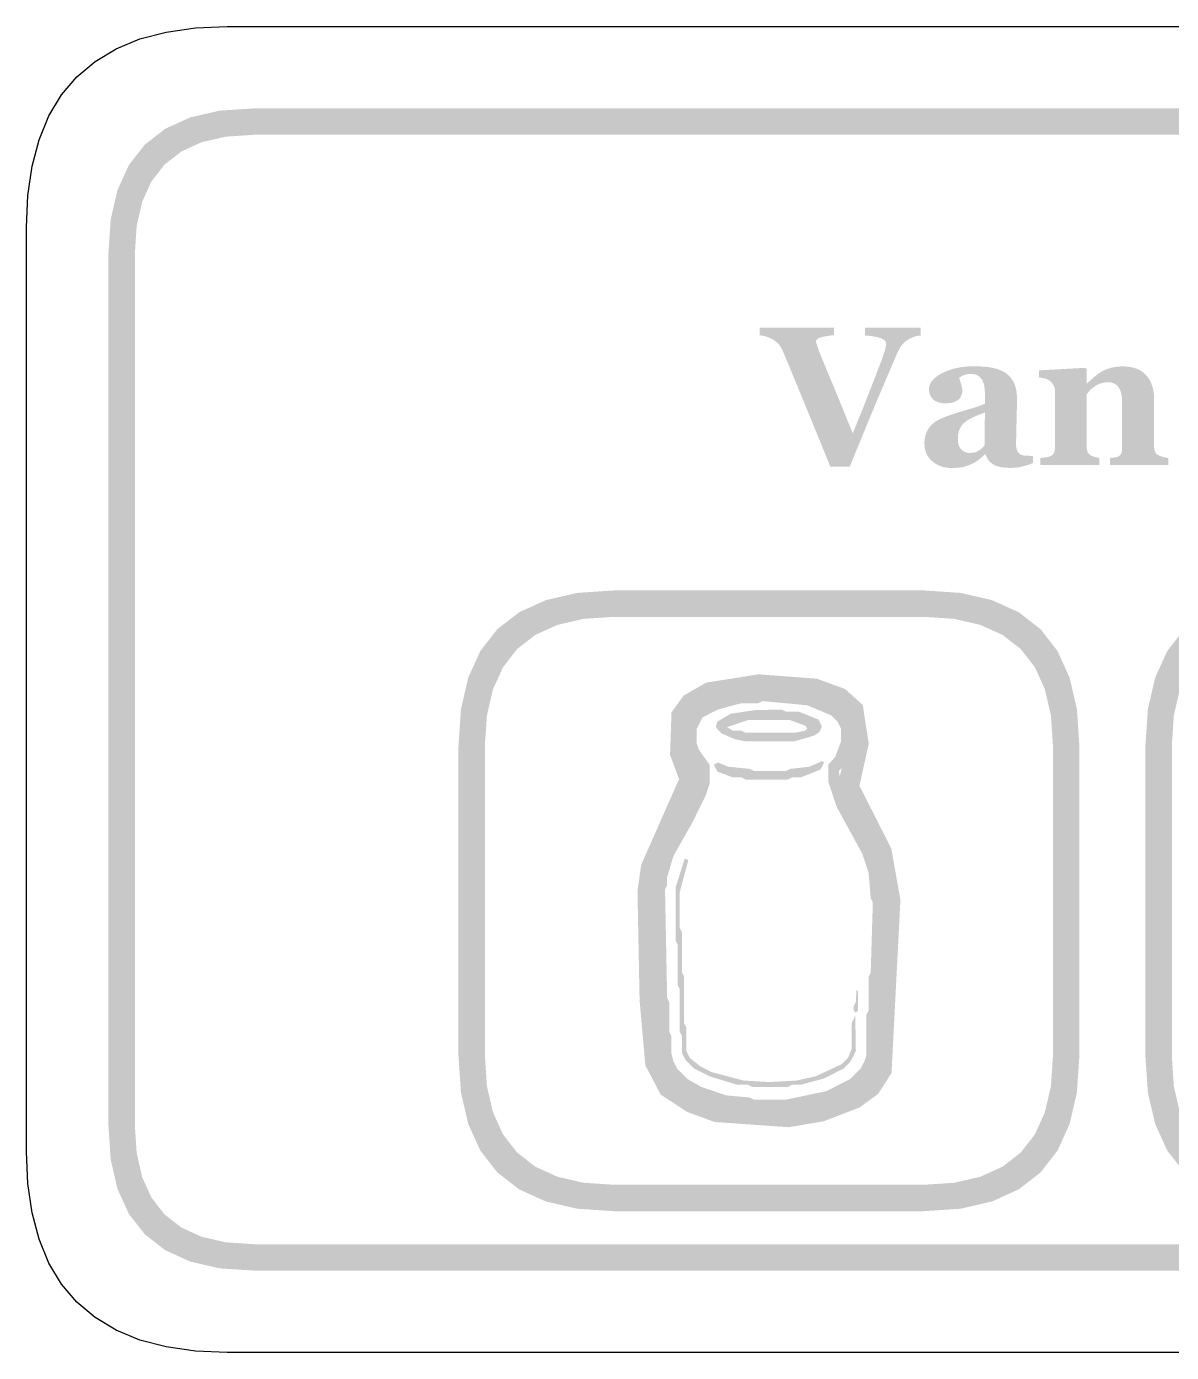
# Model space of a CAD drawing. Header units: millimetres. Extents: x 6 to 297, y 55 to 451.
# Drawn here: x 5.96 to 23.29, y 247.16 to 267.24 of the extents above; entities that cross this region are included whole.
import ezdxf

# ---------------------------------------------------------------- set-up
doc = ezdxf.new("R2010")
doc.units = ezdxf.units.MM
doc.layers.add('CUT', color=1, linetype='Continuous')
doc.layers.add('RASTER', color=7, linetype='Continuous')

msp = doc.modelspace()

# ---------------------------------------------------------------- hatches: boundary and pattern name
at = {"layer": 'RASTER'}
h = msp.add_hatch(color=7, dxfattribs=at)
h.paths.add_polyline_path([(7.2, 263.8), (7.234, 264.316), (7.337, 264.763), (7.509, 265.141), (7.75, 265.45), (8.059, 265.691), (8.438, 265.863), (8.884, 265.966), (9.4, 266), (66.6, 266), (67.116, 265.966), (67.563, 265.863), (67.941, 265.691), (68.25, 265.45), (68.491, 265.141), (68.663, 264.763), (68.766, 264.316), (68.8, 263.8), (68.8, 250.6), (68.766, 250.084), (68.663, 249.638), (68.491, 249.259), (68.25, 248.95), (67.941, 248.709), (67.563, 248.537), (67.116, 248.434), (66.6, 248.4), (9.4, 248.4), (8.884, 248.434), (8.438, 248.537), (8.059, 248.709), (7.75, 248.95), (7.509, 249.259), (7.337, 249.638), (7.234, 250.084), (7.2, 250.6)])
h.paths.add_polyline_path([(7.6, 263.8), (7.6, 250.6), (7.628, 250.178), (7.712, 249.813), (7.853, 249.503), (8.05, 249.25), (8.303, 249.053), (8.612, 248.912), (8.978, 248.828), (9.4, 248.8), (66.6, 248.8), (67.022, 248.828), (67.387, 248.912), (67.697, 249.053), (67.95, 249.25), (68.147, 249.503), (68.288, 249.813), (68.372, 250.178), (68.4, 250.6), (68.4, 263.8), (68.372, 264.222), (68.288, 264.588), (68.147, 264.897), (67.95, 265.15), (67.697, 265.347), (67.387, 265.488), (67.022, 265.572), (66.6, 265.6), (9.4, 265.6), (8.978, 265.572), (8.612, 265.488), (8.303, 265.347), (8.05, 265.15), (7.853, 264.897), (7.712, 264.588), (7.628, 264.222), (7.6, 263.8)], flags=0)
for points in [[(19.499, 262.561), (19.487, 262.56), (19.475, 262.559), (19.463, 262.557), (19.452, 262.555), (19.44, 262.552), (19.429, 262.55), (19.418, 262.547), (19.407, 262.544), (19.396, 262.54), (19.385, 262.536), (19.373, 262.532), (19.362, 262.527), (19.351, 262.522), (19.339, 262.516), (19.328, 262.51), (19.316, 262.503), (19.301, 262.494), (19.286, 262.484), (19.273, 262.475), (19.26, 262.465), (19.248, 262.455), (19.238, 262.445), (19.228, 262.435), (19.219, 262.424), (19.21, 262.414), (19.201, 262.402), (19.193, 262.389), (19.184, 262.375), (19.176, 262.36), (19.167, 262.344), (19.159, 262.327), (19.15, 262.309), (19.138, 262.283), (19.125, 262.253), (19.111, 262.221), (19.096, 262.185), (19.079, 262.147), (19.062, 262.106), (19.043, 262.061), (19.023, 262.014), (19.002, 261.965), (18.98, 261.914), (18.958, 261.861), (18.935, 261.807), (18.911, 261.751), (18.887, 261.693), (18.861, 261.634), (18.835, 261.573), (18.812, 261.516), (18.788, 261.459), (18.763, 261.4), (18.738, 261.339), (18.712, 261.278), (18.686, 261.215), (18.66, 261.15), (18.633, 261.085), (18.605, 261.019), (18.579, 260.954), (18.552, 260.889), (18.526, 260.825), (18.5, 260.762), (18.474, 260.7), (18.449, 260.638), (18.424, 260.577), (18.129, 260.577), (18.078, 260.702), (18.026, 260.829), (17.975, 260.956), (17.922, 261.083), (17.87, 261.211), (17.818, 261.339), (17.765, 261.468), (17.712, 261.598), (17.661, 261.722), (17.614, 261.837), (17.57, 261.942), (17.531, 262.037), (17.496, 262.122), (17.464, 262.197), (17.437, 262.263), (17.413, 262.318), (17.405, 262.336), (17.396, 262.353), (17.388, 262.368), (17.38, 262.383), (17.372, 262.396), (17.364, 262.408), (17.356, 262.419), (17.348, 262.429), (17.339, 262.438), (17.33, 262.448), (17.319, 262.457), (17.307, 262.467), (17.294, 262.476), (17.28, 262.486), (17.264, 262.496), (17.248, 262.506), (17.235, 262.512), (17.223, 262.519), (17.212, 262.524), (17.201, 262.529), (17.19, 262.534), (17.179, 262.538), (17.169, 262.542), (17.16, 262.545), (17.15, 262.547), (17.139, 262.55), (17.128, 262.553), (17.115, 262.555), (17.102, 262.557), (17.089, 262.56), (17.074, 262.562), (17.059, 262.564), (17.059, 262.679), (18.185, 262.679), (18.185, 262.567), (18.147, 262.562), (18.112, 262.558), (18.081, 262.553), (18.052, 262.548), (18.027, 262.543), (18.005, 262.537), (17.986, 262.532), (17.97, 262.527), (17.957, 262.522), (17.946, 262.516), (17.936, 262.51), (17.928, 262.503), (17.922, 262.496), (17.918, 262.489), (17.915, 262.481), (17.914, 262.474), (17.914, 262.469), (17.914, 262.465), (17.915, 262.461), (17.915, 262.457), (17.916, 262.453), (17.917, 262.448), (17.918, 262.444), (17.919, 262.439), (17.921, 262.434), (17.922, 262.429), (17.924, 262.424), (17.926, 262.418), (17.928, 262.411), (17.93, 262.405), (17.932, 262.398), (17.935, 262.39), (17.947, 262.355), (17.963, 262.315), (17.98, 262.27), (18, 262.22), (18.023, 262.165), (18.048, 262.105), (18.075, 262.039), (18.104, 261.969), (18.137, 261.891), (18.173, 261.804), (18.213, 261.707), (18.257, 261.6), (18.305, 261.484), (18.356, 261.358), (18.411, 261.223), (18.469, 261.078), (18.505, 261.167), (18.54, 261.253), (18.573, 261.335), (18.605, 261.414), (18.635, 261.489), (18.663, 261.561), (18.69, 261.629), (18.715, 261.694), (18.74, 261.756), (18.763, 261.817), (18.786, 261.875), (18.808, 261.932), (18.829, 261.986), (18.849, 262.039), (18.869, 262.09), (18.888, 262.14), (18.897, 262.163), (18.906, 262.186), (18.914, 262.208), (18.922, 262.23), (18.929, 262.252), (18.936, 262.273), (18.943, 262.294), (18.949, 262.315), (18.955, 262.334), (18.96, 262.353), (18.964, 262.37), (18.967, 262.386), (18.97, 262.4), (18.972, 262.414), (18.973, 262.426), (18.973, 262.437), (18.972, 262.448), (18.969, 262.459), (18.964, 262.47), (18.956, 262.48), (18.947, 262.489), (18.935, 262.499), (18.922, 262.507), (18.906, 262.515), (18.887, 262.523), (18.865, 262.53), (18.839, 262.537), (18.81, 262.543), (18.777, 262.548), (18.74, 262.553), (18.7, 262.558), (18.657, 262.561), (18.657, 262.679), (19.499, 262.679)], [(23.245, 260.6), (22.363, 260.6), (22.363, 260.707), (22.37, 260.708), (22.377, 260.708), (22.385, 260.709), (22.394, 260.71), (22.402, 260.711), (22.411, 260.712), (22.42, 260.713), (22.43, 260.714), (22.44, 260.715), (22.449, 260.717), (22.457, 260.718), (22.465, 260.72), (22.472, 260.722), (22.479, 260.724), (22.485, 260.726), (22.49, 260.729), (22.498, 260.733), (22.505, 260.738), (22.511, 260.743), (22.517, 260.749), (22.522, 260.755), (22.526, 260.761), (22.531, 260.768), (22.534, 260.776), (22.537, 260.784), (22.54, 260.793), (22.542, 260.803), (22.544, 260.814), (22.546, 260.826), (22.547, 260.838), (22.547, 260.852), (22.547, 260.867), (22.547, 261.552), (22.547, 261.588), (22.544, 261.622), (22.54, 261.654), (22.534, 261.683), (22.526, 261.71), (22.516, 261.735), (22.505, 261.757), (22.492, 261.777), (22.478, 261.795), (22.462, 261.81), (22.444, 261.823), (22.424, 261.834), (22.403, 261.842), (22.381, 261.848), (22.356, 261.851), (22.331, 261.852), (22.316, 261.852), (22.302, 261.851), (22.288, 261.85), (22.274, 261.848), (22.26, 261.846), (22.247, 261.843), (22.234, 261.839), (22.221, 261.835), (22.209, 261.83), (22.196, 261.825), (22.184, 261.819), (22.171, 261.813), (22.159, 261.807), (22.147, 261.799), (22.135, 261.792), (22.123, 261.784), (22.112, 261.776), (22.102, 261.769), (22.093, 261.761), (22.084, 261.754), (22.076, 261.746), (22.068, 261.739), (22.061, 261.731), (22.054, 261.724), (22.048, 261.716), (22.042, 261.709), (22.036, 261.701), (22.031, 261.695), (22.026, 261.688), (22.021, 261.682), (22.016, 261.675), (22.011, 261.669), (22.011, 260.883), (22.011, 260.87), (22.012, 260.858), (22.013, 260.847), (22.015, 260.836), (22.017, 260.825), (22.019, 260.815), (22.022, 260.806), (22.026, 260.797), (22.03, 260.789), (22.034, 260.781), (22.04, 260.774), (22.045, 260.767), (22.052, 260.761), (22.059, 260.755), (22.066, 260.75), (22.074, 260.745), (22.08, 260.742), (22.087, 260.739), (22.093, 260.736), (22.101, 260.733), (22.108, 260.73), (22.116, 260.727), (22.124, 260.724), (22.133, 260.722), (22.142, 260.719), (22.15, 260.717), (22.159, 260.715), (22.168, 260.713), (22.176, 260.711), (22.185, 260.709), (22.193, 260.708), (22.202, 260.707), (22.202, 260.6), (21.311, 260.6), (21.311, 260.707), (21.32, 260.708), (21.329, 260.709), (21.339, 260.709), (21.348, 260.71), (21.357, 260.711), (21.366, 260.713), (21.376, 260.714), (21.385, 260.715), (21.394, 260.716), (21.403, 260.718), (21.411, 260.719), (21.42, 260.721), (21.427, 260.723), (21.435, 260.725), (21.442, 260.727), (21.449, 260.729), (21.46, 260.733), (21.47, 260.738), (21.48, 260.743), (21.488, 260.749), (21.496, 260.756), (21.503, 260.763), (21.508, 260.771), (21.513, 260.779), (21.517, 260.787), (21.521, 260.797), (21.524, 260.807), (21.526, 260.818), (21.528, 260.829), (21.53, 260.841), (21.53, 260.853), (21.531, 260.867), (21.531, 261.719), (21.53, 261.73), (21.529, 261.742), (21.527, 261.753), (21.525, 261.764), (21.522, 261.775), (21.518, 261.786), (21.513, 261.797), (21.507, 261.808), (21.501, 261.819), (21.495, 261.829), (21.488, 261.839), (21.48, 261.848), (21.472, 261.857), (21.464, 261.865), (21.455, 261.873), (21.446, 261.88), (21.439, 261.885), (21.432, 261.889), (21.424, 261.893), (21.416, 261.896), (21.407, 261.9), (21.398, 261.903), (21.389, 261.907), (21.379, 261.91), (21.369, 261.912), (21.359, 261.915), (21.348, 261.917), (21.337, 261.919), (21.326, 261.921), (21.314, 261.923), (21.302, 261.924), (21.291, 261.926), (21.291, 262.033), (21.989, 262.071), (22.011, 262.049), (22.011, 261.836), (22.017, 261.836), (22.028, 261.846), (22.039, 261.856), (22.05, 261.866), (22.063, 261.877), (22.075, 261.888), (22.089, 261.899), (22.102, 261.912), (22.117, 261.924), (22.131, 261.937), (22.145, 261.949), (22.159, 261.96), (22.173, 261.971), (22.187, 261.981), (22.2, 261.99), (22.213, 261.999), (22.225, 262.008), (22.239, 262.016), (22.254, 262.025), (22.27, 262.033), (22.288, 262.04), (22.306, 262.048), (22.325, 262.055), (22.346, 262.061), (22.367, 262.068), (22.389, 262.074), (22.412, 262.079), (22.435, 262.083), (22.458, 262.086), (22.482, 262.089), (22.506, 262.091), (22.53, 262.092), (22.555, 262.093), (22.613, 262.091), (22.667, 262.084), (22.717, 262.074), (22.764, 262.059), (22.807, 262.04), (22.846, 262.016), (22.881, 261.989), (22.913, 261.957), (22.941, 261.922), (22.965, 261.884), (22.986, 261.843), (23.002, 261.8), (23.015, 261.753), (23.025, 261.704), (23.03, 261.652), (23.032, 261.598), (23.032, 260.88), (23.032, 260.867), (23.033, 260.854), (23.034, 260.842), (23.036, 260.831), (23.039, 260.821), (23.041, 260.811), (23.045, 260.802), (23.048, 260.793), (23.053, 260.786), (23.058, 260.778), (23.064, 260.771), (23.071, 260.764), (23.079, 260.758), (23.088, 260.752), (23.098, 260.747), (23.108, 260.742), (23.114, 260.74), (23.121, 260.737), (23.128, 260.734), (23.135, 260.732), (23.142, 260.729), (23.15, 260.727), (23.158, 260.724), (23.166, 260.722), (23.175, 260.719), (23.184, 260.717), (23.193, 260.715), (23.203, 260.713), (23.213, 260.711), (23.223, 260.709), (23.234, 260.708), (23.245, 260.707)]]:
    msp.add_hatch(color=7, dxfattribs=at).paths.add_polyline_path(points)
h = msp.add_hatch(color=7, dxfattribs=at)
h.paths.add_polyline_path([(21.198, 260.631), (21.182, 260.624), (21.165, 260.617), (21.147, 260.611), (21.128, 260.604), (21.109, 260.598), (21.088, 260.591), (21.068, 260.585), (21.046, 260.579), (21.024, 260.574), (21.001, 260.569), (20.979, 260.565), (20.955, 260.562), (20.932, 260.559), (20.908, 260.558), (20.884, 260.556), (20.86, 260.556), (20.816, 260.557), (20.776, 260.559), (20.738, 260.564), (20.703, 260.569), (20.672, 260.577), (20.643, 260.586), (20.617, 260.597), (20.595, 260.61), (20.574, 260.624), (20.556, 260.639), (20.539, 260.656), (20.523, 260.675), (20.51, 260.694), (20.498, 260.716), (20.488, 260.738), (20.479, 260.763), (20.47, 260.763), (20.458, 260.75), (20.446, 260.739), (20.433, 260.727), (20.421, 260.716), (20.409, 260.706), (20.398, 260.696), (20.386, 260.687), (20.374, 260.678), (20.363, 260.669), (20.351, 260.661), (20.339, 260.653), (20.326, 260.645), (20.314, 260.638), (20.301, 260.631), (20.288, 260.624), (20.275, 260.618), (20.258, 260.61), (20.241, 260.603), (20.224, 260.596), (20.208, 260.59), (20.191, 260.584), (20.175, 260.579), (20.159, 260.574), (20.143, 260.57), (20.126, 260.566), (20.108, 260.563), (20.088, 260.561), (20.066, 260.558), (20.043, 260.557), (20.019, 260.556), (19.993, 260.555), (19.965, 260.555), (19.923, 260.556), (19.883, 260.561), (19.844, 260.569), (19.807, 260.58), (19.772, 260.594), (19.738, 260.611), (19.706, 260.631), (19.675, 260.655), (19.647, 260.681), (19.622, 260.709), (19.602, 260.739), (19.585, 260.772), (19.572, 260.806), (19.562, 260.842), (19.557, 260.88), (19.555, 260.921), (19.555, 260.944), (19.556, 260.967), (19.558, 260.988), (19.561, 261.009), (19.565, 261.029), (19.57, 261.048), (19.575, 261.066), (19.581, 261.083), (19.588, 261.099), (19.596, 261.115), (19.604, 261.13), (19.613, 261.145), (19.623, 261.16), (19.633, 261.174), (19.644, 261.188), (19.656, 261.201), (19.667, 261.212), (19.679, 261.223), (19.691, 261.233), (19.703, 261.243), (19.716, 261.253), (19.73, 261.262), (19.743, 261.27), (19.758, 261.278), (19.772, 261.286), (19.787, 261.293), (19.803, 261.301), (19.818, 261.308), (19.834, 261.315), (19.851, 261.322), (19.867, 261.329), (19.884, 261.335), (19.918, 261.347), (19.953, 261.36), (19.991, 261.372), (20.029, 261.385), (20.07, 261.397), (20.112, 261.41), (20.155, 261.423), (20.201, 261.436), (20.245, 261.449), (20.287, 261.461), (20.325, 261.473), (20.36, 261.485), (20.392, 261.496), (20.422, 261.508), (20.447, 261.518), (20.47, 261.529), (20.47, 261.669), (20.47, 261.679), (20.47, 261.689), (20.469, 261.7), (20.469, 261.712), (20.468, 261.724), (20.467, 261.737), (20.466, 261.751), (20.464, 261.766), (20.463, 261.781), (20.461, 261.795), (20.458, 261.808), (20.455, 261.821), (20.452, 261.834), (20.448, 261.845), (20.444, 261.857), (20.439, 261.867), (20.434, 261.879), (20.428, 261.89), (20.421, 261.9), (20.413, 261.91), (20.405, 261.92), (20.396, 261.929), (20.386, 261.938), (20.375, 261.946), (20.364, 261.954), (20.351, 261.96), (20.338, 261.966), (20.324, 261.97), (20.309, 261.974), (20.293, 261.976), (20.277, 261.978), (20.259, 261.978), (20.243, 261.978), (20.228, 261.977), (20.214, 261.976), (20.2, 261.974), (20.187, 261.971), (20.175, 261.968), (20.163, 261.964), (20.152, 261.96), (20.141, 261.956), (20.131, 261.951), (20.122, 261.946), (20.113, 261.942), (20.104, 261.937), (20.096, 261.932), (20.089, 261.928), (20.082, 261.923), (20.083, 261.915), (20.085, 261.906), (20.088, 261.896), (20.09, 261.886), (20.094, 261.874), (20.098, 261.862), (20.102, 261.848), (20.107, 261.833), (20.112, 261.818), (20.116, 261.804), (20.119, 261.789), (20.122, 261.774), (20.125, 261.76), (20.126, 261.746), (20.127, 261.732), (20.127, 261.718), (20.127, 261.711), (20.127, 261.704), (20.126, 261.697), (20.124, 261.69), (20.122, 261.682), (20.12, 261.673), (20.117, 261.665), (20.114, 261.655), (20.111, 261.646), (20.107, 261.638), (20.103, 261.63), (20.098, 261.622), (20.093, 261.615), (20.088, 261.608), (20.082, 261.602), (20.076, 261.596), (20.068, 261.589), (20.059, 261.582), (20.05, 261.576), (20.04, 261.57), (20.031, 261.565), (20.021, 261.56), (20.011, 261.555), (20.001, 261.551), (19.99, 261.547), (19.977, 261.544), (19.963, 261.541), (19.948, 261.539), (19.931, 261.537), (19.913, 261.536), (19.893, 261.535), (19.873, 261.535), (19.843, 261.535), (19.815, 261.538), (19.789, 261.543), (19.765, 261.549), (19.742, 261.558), (19.722, 261.568), (19.703, 261.58), (19.687, 261.594), (19.672, 261.609), (19.659, 261.626), (19.648, 261.643), (19.639, 261.662), (19.632, 261.682), (19.627, 261.703), (19.625, 261.725), (19.624, 261.748), (19.625, 261.769), (19.628, 261.788), (19.633, 261.808), (19.64, 261.826), (19.649, 261.844), (19.66, 261.862), (19.673, 261.879), (19.689, 261.896), (19.705, 261.912), (19.723, 261.927), (19.742, 261.941), (19.761, 261.955), (19.781, 261.968), (19.803, 261.981), (19.825, 261.992), (19.848, 262.003), (19.871, 262.014), (19.896, 262.024), (19.921, 262.033), (19.947, 262.042), (19.974, 262.051), (20.002, 262.058), (20.03, 262.065), (20.06, 262.071), (20.09, 262.077), (20.119, 262.082), (20.148, 262.086), (20.176, 262.09), (20.203, 262.092), (20.23, 262.094), (20.257, 262.095), (20.283, 262.096), (20.318, 262.095), (20.352, 262.095), (20.386, 262.093), (20.419, 262.091), (20.451, 262.089), (20.483, 262.086), (20.513, 262.083), (20.543, 262.079), (20.573, 262.074), (20.601, 262.068), (20.629, 262.061), (20.656, 262.053), (20.683, 262.044), (20.708, 262.033), (20.733, 262.022), (20.757, 262.009), (20.779, 261.996), (20.8, 261.981), (20.82, 261.964), (20.839, 261.946), (20.856, 261.927), (20.873, 261.906), (20.888, 261.884), (20.902, 261.86), (20.914, 261.835), (20.925, 261.808), (20.934, 261.779), (20.942, 261.748), (20.948, 261.716), (20.952, 261.681), (20.954, 261.645), (20.955, 261.606), (20.955, 261.564), (20.955, 261.52), (20.954, 261.474), (20.953, 261.425), (20.953, 261.375), (20.951, 261.323), (20.95, 261.27), (20.948, 261.214), (20.947, 261.159), (20.946, 261.11), (20.944, 261.065), (20.944, 261.026), (20.943, 260.991), (20.942, 260.961), (20.942, 260.935), (20.942, 260.915), (20.942, 260.899), (20.943, 260.884), (20.945, 260.869), (20.947, 260.856), (20.95, 260.843), (20.953, 260.832), (20.957, 260.821), (20.962, 260.811), (20.967, 260.802), (20.973, 260.793), (20.979, 260.785), (20.987, 260.778), (20.995, 260.771), (21.003, 260.765), (21.013, 260.759), (21.022, 260.754), (21.029, 260.751), (21.037, 260.749), (21.045, 260.746), (21.055, 260.744), (21.065, 260.743), (21.076, 260.742), (21.088, 260.741), (21.101, 260.74), (21.114, 260.739), (21.127, 260.739), (21.14, 260.739), (21.152, 260.738), (21.164, 260.738), (21.176, 260.738), (21.187, 260.738), (21.198, 260.738)])
h.paths.add_polyline_path([(20.47, 261.394), (20.45, 261.387), (20.429, 261.38), (20.409, 261.372), (20.389, 261.364), (20.368, 261.356), (20.348, 261.348), (20.328, 261.339), (20.308, 261.33), (20.288, 261.321), (20.269, 261.312), (20.251, 261.303), (20.234, 261.293), (20.218, 261.284), (20.203, 261.274), (20.189, 261.265), (20.176, 261.255), (20.163, 261.244), (20.15, 261.233), (20.138, 261.221), (20.127, 261.208), (20.117, 261.195), (20.108, 261.18), (20.099, 261.166), (20.091, 261.15), (20.084, 261.134), (20.077, 261.117), (20.072, 261.099), (20.068, 261.081), (20.064, 261.062), (20.062, 261.042), (20.061, 261.021), (20.06, 261), (20.061, 260.972), (20.063, 260.947), (20.067, 260.923), (20.073, 260.901), (20.08, 260.882), (20.089, 260.864), (20.1, 260.848), (20.112, 260.834), (20.125, 260.822), (20.14, 260.812), (20.154, 260.803), (20.17, 260.796), (20.187, 260.79), (20.204, 260.786), (20.222, 260.784), (20.24, 260.783), (20.26, 260.784), (20.279, 260.785), (20.297, 260.788), (20.314, 260.791), (20.33, 260.796), (20.345, 260.802), (20.359, 260.808), (20.373, 260.816), (20.386, 260.825), (20.398, 260.834), (20.41, 260.843), (20.422, 260.853), (20.433, 260.863), (20.444, 260.874), (20.454, 260.886), (20.464, 260.897)], flags=0)
h = msp.add_hatch(color=7, dxfattribs=at)
h.paths.add_polyline_path([(12.5, 256.35), (12.537, 256.901), (12.647, 257.378), (12.83, 257.782), (13.087, 258.112), (13.418, 258.37), (13.822, 258.553), (14.299, 258.663), (14.85, 258.7), (19.55, 258.7), (20.101, 258.663), (20.578, 258.553), (20.982, 258.37), (21.313, 258.113), (21.57, 257.782), (21.753, 257.378), (21.863, 256.901), (21.9, 256.35), (21.9, 251.65), (21.863, 251.099), (21.753, 250.622), (21.57, 250.218), (21.313, 249.887), (20.982, 249.63), (20.578, 249.447), (20.101, 249.337), (19.55, 249.3), (14.85, 249.3), (14.299, 249.337), (13.822, 249.447), (13.418, 249.63), (13.087, 249.888), (12.83, 250.218), (12.647, 250.622), (12.537, 251.099), (12.5, 251.65)])
h.paths.add_polyline_path([(12.9, 256.35), (12.9, 251.65), (12.93, 251.193), (13.022, 250.797), (13.174, 250.462), (13.388, 250.188), (13.662, 249.974), (13.997, 249.822), (14.393, 249.73), (14.85, 249.7), (19.55, 249.7), (20.007, 249.73), (20.403, 249.822), (20.738, 249.974), (21.013, 250.188), (21.226, 250.462), (21.378, 250.797), (21.47, 251.193), (21.5, 251.65), (21.5, 256.35), (21.47, 256.807), (21.378, 257.203), (21.226, 257.538), (21.013, 257.812), (20.738, 258.026), (20.403, 258.178), (20.007, 258.27), (19.55, 258.3), (14.85, 258.3), (14.393, 258.27), (13.997, 258.178), (13.662, 258.026), (13.388, 257.813), (13.174, 257.538), (13.022, 257.203), (12.93, 256.807), (12.9, 256.35)], flags=0)
h = msp.add_hatch(color=7, dxfattribs=at)
h.paths.add_polyline_path([(22.9, 256.35), (22.937, 256.901), (23.047, 257.378), (23.23, 257.782), (23.488, 258.112), (23.818, 258.37), (24.222, 258.553), (24.699, 258.663), (25.25, 258.7), (29.95, 258.7), (30.501, 258.663), (30.978, 258.553), (31.382, 258.37), (31.713, 258.113), (31.97, 257.782), (32.153, 257.378), (32.263, 256.901), (32.3, 256.35), (32.3, 251.65), (32.263, 251.099), (32.153, 250.622), (31.97, 250.218), (31.713, 249.887), (31.382, 249.63), (30.978, 249.447), (30.501, 249.337), (29.95, 249.3), (25.25, 249.3), (24.699, 249.337), (24.222, 249.447), (23.818, 249.63), (23.488, 249.888), (23.23, 250.218), (23.047, 250.622), (22.937, 251.099), (22.9, 251.65)])
h.paths.add_polyline_path([(23.3, 256.35), (23.3, 251.65), (23.33, 251.193), (23.422, 250.797), (23.574, 250.462), (23.788, 250.188), (24.062, 249.974), (24.397, 249.822), (24.793, 249.73), (25.25, 249.7), (29.95, 249.7), (30.407, 249.73), (30.803, 249.822), (31.138, 249.974), (31.413, 250.188), (31.626, 250.462), (31.778, 250.797), (31.87, 251.193), (31.9, 251.65), (31.9, 256.35), (31.87, 256.807), (31.778, 257.203), (31.626, 257.538), (31.413, 257.812), (31.138, 258.026), (30.803, 258.178), (30.407, 258.27), (29.95, 258.3), (25.25, 258.3), (24.793, 258.27), (24.397, 258.178), (24.062, 258.026), (23.788, 257.813), (23.574, 257.538), (23.422, 257.203), (23.33, 256.807), (23.3, 256.35)], flags=0)
h = msp.add_hatch(color=7, dxfattribs=at)
h.paths.add_polyline_path([(17.046, 257.43), (17.928, 257.363), (18.354, 257.207), (18.621, 256.965), (18.711, 256.378), (18.57, 255.743), (19.052, 254.794), (19.191, 254.017), (19.056, 251.391), (18.853, 251.076), (18.571, 250.87), (18.026, 250.66), (17.497, 250.571), (16.376, 250.651), (15.962, 250.803), (15.562, 251.064), (15.329, 251.508), (15.242, 252.489), (15.21, 254.145), (15.266, 254.546), (15.839, 255.843), (15.703, 256.209), (15.725, 256.855), (15.909, 257.109), (16.25, 257.304)])
h.paths.add_polyline_path([(17.059, 257.108), (16.358, 256.997), (16.128, 256.865), (16.042, 256.746), (16.025, 256.262), (16.185, 255.832), (15.576, 254.457), (15.53, 254.126), (15.562, 252.507), (15.642, 251.6), (15.807, 251.286), (16.107, 251.091), (16.444, 250.967), (17.481, 250.893), (17.941, 250.971), (18.417, 251.153), (18.616, 251.3), (18.741, 251.492), (18.869, 253.997), (18.745, 254.691), (18.232, 255.701), (18.386, 256.389), (18.322, 256.804), (18.185, 256.928), (17.859, 257.047), (17.059, 257.108)], flags=0)
h = msp.add_hatch(color=7, dxfattribs=at)
h.paths.add_polyline_path([(16.856, 257.176), (17.521, 257.186), (17.585, 257.154), (17.714, 257.154), (18.067, 257.058), (18.301, 256.939), (18.366, 256.874), (18.452, 256.704), (18.484, 256.48), (18.452, 256.415), (18.452, 256.255), (18.366, 256.085), (18.26, 255.966), (18.292, 255.709), (18.475, 255.314), (18.838, 254.649), (18.934, 254.2), (18.934, 253.172), (18.902, 253.108), (18.902, 252.434), (18.87, 252.37), (18.87, 251.695), (18.838, 251.535), (18.751, 251.365), (18.526, 251.14), (18.067, 250.925), (17.65, 250.828), (17.425, 250.828), (17.361, 250.796), (17.039, 250.796), (16.975, 250.828), (16.558, 250.86), (16.237, 250.957), (15.874, 251.14), (15.681, 251.332), (15.595, 251.503), (15.53, 251.759), (15.498, 252.723), (15.466, 252.787), (15.466, 254.296), (15.595, 254.746), (16.076, 255.645), (16.14, 255.869), (16.131, 255.988), (16.034, 256.085), (15.948, 256.255), (15.916, 256.608), (16.034, 256.874), (16.163, 256.971), (16.526, 257.122)])
h.paths.add_polyline_path([(17.104, 257.025), (17.039, 256.993), (16.783, 256.993), (16.429, 256.897), (16.195, 256.778), (16.108, 256.608), (16.108, 256.383), (16.14, 256.287), (16.301, 256.062), (16.301, 255.773), (16.237, 255.58), (16.034, 255.173), (15.755, 254.681), (15.659, 254.36), (15.659, 254.232), (15.627, 254.168), (15.659, 252.53), (15.691, 252.466), (15.691, 252.016), (15.723, 251.952), (15.723, 251.695), (15.755, 251.567), (15.81, 251.461), (15.97, 251.3), (16.173, 251.182), (16.558, 251.053), (16.911, 251.021), (16.975, 250.989), (17.457, 250.989), (18.067, 251.117), (18.43, 251.3), (18.59, 251.461), (18.645, 251.567), (18.677, 251.663), (18.677, 252.273), (18.709, 252.337), (18.709, 252.851), (18.741, 252.915), (18.773, 253.975), (18.741, 254.039), (18.709, 254.425), (18.613, 254.714), (18.227, 255.42), (18.099, 255.805), (18.099, 256.062), (18.205, 256.181), (18.292, 256.415), (18.292, 256.608), (18.237, 256.714), (18.141, 256.81), (17.778, 256.961)], flags=0)
h.paths.add_polyline_path([(16.985, 256.887), (17.393, 256.897), (17.457, 256.865), (17.65, 256.865), (17.948, 256.746), (18.003, 256.64), (17.961, 256.553), (17.884, 256.502), (17.585, 256.415), (16.847, 256.415), (16.686, 256.447), (16.484, 256.534), (16.42, 256.598), (16.397, 256.64), (16.42, 256.714), (16.622, 256.833)], flags=0)
h.paths.add_polyline_path([(16.879, 256.736), (16.567, 256.63), (16.654, 256.576), (16.783, 256.576), (16.847, 256.544), (17.585, 256.544), (17.746, 256.576), (17.778, 256.608), (17.755, 256.65), (17.521, 256.736)], flags=0)
h.paths.add_polyline_path([(18.012, 256.117), (18.035, 256.094), (17.98, 255.988), (17.682, 255.869), (17.553, 255.869), (17.489, 255.837), (16.847, 255.837), (16.783, 255.869), (16.654, 255.869), (16.42, 255.956), (16.365, 256.062), (16.429, 256.094), (16.59, 256.03), (16.911, 255.998), (16.975, 255.966), (17.457, 255.966), (17.521, 255.998), (17.81, 256.03)], flags=0)
h.paths.add_polyline_path([(15.925, 254.64), (15.98, 254.617), (15.851, 254.136), (15.851, 253.59), (15.884, 253.525), (15.884, 252.915), (15.916, 252.851), (15.916, 252.145), (15.948, 252.081), (15.948, 251.727), (16.002, 251.621), (16.163, 251.493), (16.333, 251.406), (16.815, 251.278), (17.21, 251.255), (17.617, 251.278), (17.906, 251.342), (18.301, 251.525), (18.398, 251.621), (18.452, 251.759), (18.452, 252.145), (18.507, 252.264), (18.516, 251.727), (18.43, 251.557), (18.333, 251.461), (18.035, 251.31), (17.682, 251.214), (17.553, 251.214), (17.489, 251.182), (16.943, 251.182), (16.879, 251.214), (16.718, 251.214), (16.301, 251.342), (16.067, 251.461), (15.938, 251.589), (15.884, 251.695), (15.884, 251.952), (15.851, 252.016), (15.851, 252.659), (15.819, 252.723), (15.819, 253.333), (15.787, 253.397), (15.787, 254.2)], flags=0)
h.paths.add_polyline_path([(18.526, 252.649), (18.549, 252.626), (18.549, 252.337), (18.516, 252.305), (18.484, 252.337), (18.484, 252.402), (18.516, 252.466)], flags=0)

# ---------------------------------------------------------------- linework, layer by layer
at = {"layer": 'CUT'}
msp.add_lwpolyline([(67.001, 247.16), (8.999, 247.16), (8.517, 247.181), (8.075, 247.244), (7.675, 247.349), (7.315, 247.497), (6.997, 247.688), (6.722, 247.922), (6.488, 248.197), (6.297, 248.515), (6.149, 248.875), (6.044, 249.275), (5.981, 249.717), (5.96, 250.199), (5.96, 264.201), (5.981, 264.683), (6.044, 265.125), (6.149, 265.525), (6.297, 265.885), (6.488, 266.203), (6.722, 266.478), (6.997, 266.712), (7.315, 266.903), (7.675, 267.051), (8.075, 267.156), (8.517, 267.219), (8.999, 267.24), (67.001, 267.24)], dxfattribs=at)

doc.saveas('drawing.dxf')
